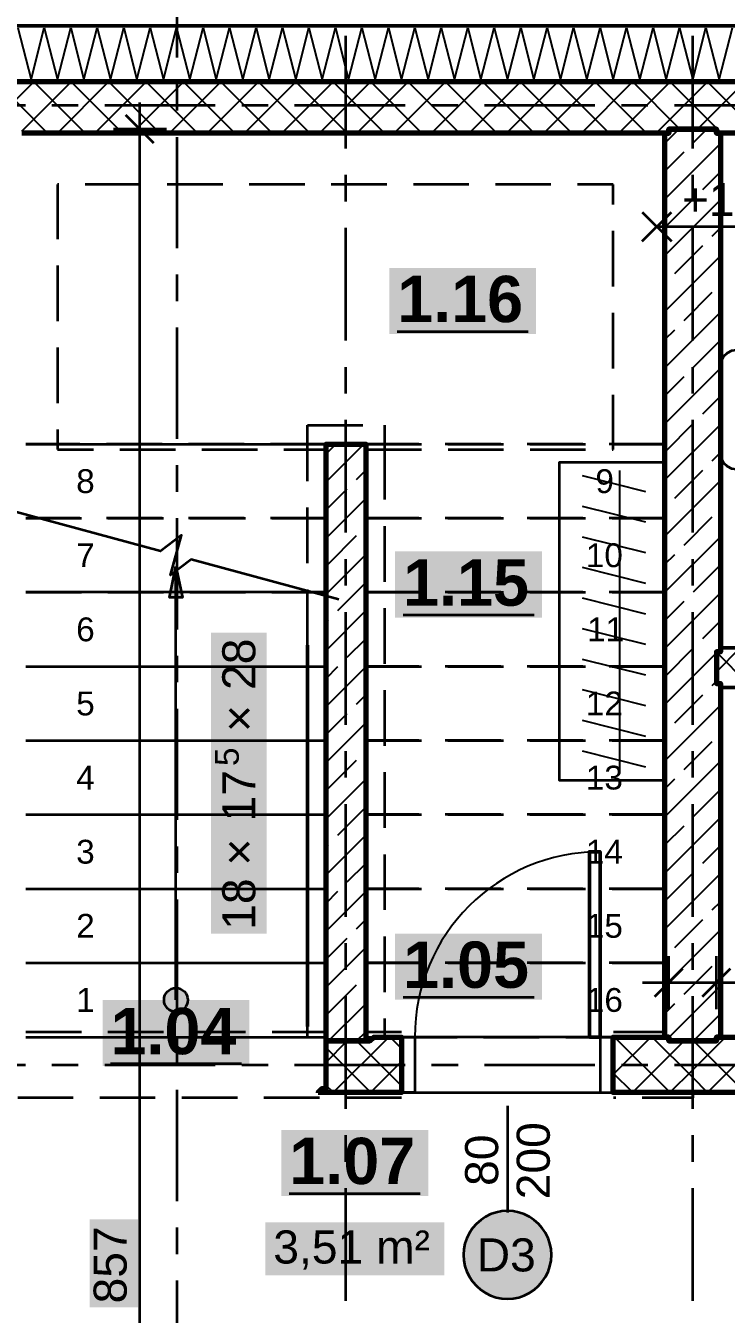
# Model space of a CAD drawing. Header units: metres. Extents: x -6.2 to 22.3, y -6.3 to 13.3.
# Drawn here: x 5.98 to 8.627, y 4.183 to 9.05 of the extents above; entities that cross this region are included whole.
import ezdxf

# ---------------------------------------------------------------- set-up
doc = ezdxf.new("R2010")
doc.units = ezdxf.units.M
for name, pattern in [('KRESKOWA', [5.25, 4.2, -1.05]), ('PUNKTOWA', [10.5, 8.4, -1.05, 0, -1.05]), ('PUNKTOWA_KROTKA', [6.3, 4.2, -1.05, 0, -1.05])]:
    doc.linetypes.add(name, pattern=pattern)
for name, color, linetype, lineweight in [('A-DRZWI', 3, 'Continuous', 35), ('A-KRESKOWANIE', 8, 'Continuous', 18), ('A-MASKA', 7, 'Continuous', 18), ('A-MEBLE', 8, 'Continuous', 18), ('A-NAD-CIECIEM', 8, 'KRESKOWA', 25), ('A-OPISY', 2, 'Continuous', 25), ('A-OSIE', 1, 'PUNKTOWA', 25), ('A-POMIESZCZENIA', 2, 'Continuous', 25), ('A-PRZEKROJE', 1, 'PUNKTOWA_KROTKA', 50), ('A-RZEDNE', 1, 'Continuous', 25), ('A-SANITARNE', 6, 'Continuous', 25), ('A-SCHODY', 6, 'Continuous', 25), ('A-SCIANY-DZIAL', 7, 'Continuous', 35), ('A-SCIANY-IZOL', 4, 'Continuous', 35), ('A-SCIANY-KONSTR', 7, 'Continuous', 50), ('A-WIDOK', 7, 'Continuous', 25), ('A-WYMIARY', 1, 'Continuous', 25)]:
    doc.layers.add(name, color=color, linetype=linetype, lineweight=lineweight)
doc.styles.add('PL_ARIAL', font='arial.ttf')
doc.styles.add('PL_ARIAL_B', font='arialbd.ttf')

msp = doc.modelspace()

# ---------------------------------------------------------------- hatches: boundary and pattern name
at = {"layer": 'A-MASKA', "true_color": 0xffffff}
for points in [[(6.89, 5.6199), (6.89, 6.7581), (6.68, 6.7581), (6.68, 5.6199)], [(6.4038, 4.2084), (6.4038, 4.5416), (6.2213, 4.5416), (6.2213, 4.2084)], [(6.4038, 4.2084), (6.4038, 4.5416), (6.2213, 4.5416), (6.2213, 4.2084)], [(6.4038, 4.2084), (6.4038, 4.5416), (6.2213, 4.5416), (6.2213, 4.2084)], [(6.4038, 4.2084), (6.4038, 4.5416), (6.2213, 4.5416), (6.2213, 4.2084)]]:
    msp.add_hatch(color=7, dxfattribs=at).paths.add_polyline_path(points)
at = {"layer": 'A-OPISY', "true_color": 0xffffff}
msp.add_hatch(color=7, dxfattribs=at).paths.add_polyline_path([(7.9661, 4.4069), (7.9647, 4.4286), (7.9605, 4.4499), (7.9535, 4.4705), (7.9439, 4.4899), (7.9318, 4.508), (7.9175, 4.5244), (7.9011, 4.5387), (7.8831, 4.5508), (7.8636, 4.5604), (7.843, 4.5674), (7.8217, 4.5716), (7.8, 4.573), (7.7783, 4.5716), (7.757, 4.5674), (7.7364, 4.5604), (7.7169, 4.5508), (7.6989, 4.5387), (7.6825, 4.5244), (7.6682, 4.508), (7.6561, 4.4899), (7.6465, 4.4705), (7.6395, 4.4499), (7.6353, 4.4286), (7.6339, 4.4069), (7.6353, 4.3852), (7.6395, 4.3639), (7.6465, 4.3433), (7.6561, 4.3238), (7.6682, 4.3058), (7.6825, 4.2894), (7.6989, 4.2751), (7.7169, 4.263), (7.7364, 4.2534), (7.757, 4.2464), (7.7783, 4.2422), (7.8, 4.2408), (7.8217, 4.2422), (7.843, 4.2464), (7.8636, 4.2534), (7.8831, 4.263), (7.9011, 4.2751), (7.9175, 4.2894), (7.9318, 4.3058), (7.9439, 4.3238), (7.9535, 4.3433), (7.9605, 4.3639), (7.9647, 4.3852)])
at = {"layer": 'A-POMIESZCZENIA', "true_color": 0xffffff}
for points in [[(7.3534, 7.8856), (7.9084, 7.8856), (7.9084, 8.1356), (7.3534, 8.1356)], [(7.3757, 6.8143), (7.9307, 6.8143), (7.9307, 7.0643), (7.3757, 7.0643)], [(7.3757, 5.3707), (7.9307, 5.3707), (7.9307, 5.6207), (7.3757, 5.6207)], [(6.27, 5.12), (6.825, 5.12), (6.825, 5.37), (6.27, 5.37)], [(6.9457, 4.6293), (7.5007, 4.6293), (7.5007, 4.8793), (6.9457, 4.8793)], [(6.8853, 4.3293), (7.5612, 4.3293), (7.5612, 4.5293), (6.8853, 4.5293)]]:
    msp.add_hatch(color=7, dxfattribs=at).paths.add_polyline_path(points)
at = {"layer": 'A-SCHODY', "true_color": 0x000000}
msp.add_hatch(color=7, dxfattribs=at).paths.add_polyline_path([(6.5475, 7.008), (6.5724, 6.8906), (6.5226, 6.8906)])
at = {"layer": 'A-SCHODY', "true_color": 0xffffff}
msp.add_hatch(color=7, dxfattribs=at).paths.add_polyline_path([(6.5925, 5.37), (6.5923, 5.3656), (6.5916, 5.3612), (6.5906, 5.3569), (6.5891, 5.3528), (6.5872, 5.3488), (6.5849, 5.345), (6.5823, 5.3415), (6.5793, 5.3382), (6.576, 5.3352), (6.5725, 5.3326), (6.5687, 5.3303), (6.5647, 5.3284), (6.5606, 5.3269), (6.5563, 5.3259), (6.5519, 5.3252), (6.5475, 5.325), (6.5431, 5.3252), (6.5387, 5.3259), (6.5344, 5.3269), (6.5303, 5.3284), (6.5263, 5.3303), (6.5225, 5.3326), (6.519, 5.3352), (6.5157, 5.3382), (6.5127, 5.3415), (6.5101, 5.345), (6.5078, 5.3488), (6.5059, 5.3528), (6.5044, 5.3569), (6.5034, 5.3612), (6.5027, 5.3656), (6.5025, 5.37), (6.5027, 5.3744), (6.5034, 5.3788), (6.5044, 5.3831), (6.5059, 5.3872), (6.5078, 5.3912), (6.5101, 5.395), (6.5127, 5.3985), (6.5157, 5.4018), (6.519, 5.4048), (6.5225, 5.4074), (6.5263, 5.4097), (6.5303, 5.4116), (6.5344, 5.4131), (6.5387, 5.4141), (6.5431, 5.4148), (6.5475, 5.415), (6.5519, 5.4148), (6.5563, 5.4141), (6.5606, 5.4131), (6.5647, 5.4116), (6.5687, 5.4097), (6.5725, 5.4074), (6.576, 5.4048), (6.5793, 5.4018), (6.5823, 5.3985), (6.5849, 5.395), (6.5872, 5.3912), (6.5891, 5.3872), (6.5906, 5.3831), (6.5916, 5.3788), (6.5923, 5.3744)])

# ---------------------------------------------------------------- linework, layer by layer
at = {"layer": 'A-DRZWI', "lineweight": 50, "ltscale": 0.05}
msp.add_lwpolyline([(8.15, 5.23), (8.15, 5.93), (8.11, 5.93), (8.11, 5.23)], close=True, dxfattribs=at)
at = {"layer": 'A-DRZWI', "lineweight": 35, "ltscale": 0.05}
for points in [[(7.4, 5.23), (7.45, 5.23), (7.45, 5.02), (7.4, 5.02)], [(8.2, 5.23), (8.15, 5.23), (8.15, 5.02), (8.2, 5.02)]]:
    msp.add_lwpolyline(points, close=True, dxfattribs=at)
at = {"layer": 'A-DRZWI', "lineweight": 25, "ltscale": 0.05}
msp.add_arc((8.15, 5.23), 0.7, -270, -180, dxfattribs=at)
at = {"layer": 'A-KRESKOWANIE', "lineweight": 25, "ltscale": 0.05}
for points in [[(5.95, 9.0425), (6, 8.8475), (6.05, 9.0425), (6.1, 8.8475), (6.15, 9.0425), (6.2, 8.8475), (6.25, 9.0425), (6.3, 8.8475), (6.35, 9.0425), (6.4, 8.8475), (6.45, 9.0425), (6.5, 8.8475), (6.55, 9.0425), (6.6, 8.8475), (6.65, 9.0425), (6.7, 8.8475), (6.75, 9.0425), (6.8, 8.8475), (6.85, 9.0425), (6.9, 8.8475), (6.95, 9.0425), (7, 8.8475), (7.05, 9.0425), (7.1, 8.8475), (7.15, 9.0425), (7.2, 8.8475), (7.25, 9.0425), (7.3, 8.8475), (7.35, 9.0425), (7.4, 8.8475), (7.45, 9.0425), (7.5, 8.8475), (7.55, 9.0425), (7.6, 8.8475), (7.65, 9.0425), (7.7, 8.8475), (7.75, 9.0425), (7.8, 8.8475), (7.85, 9.0425), (7.9, 8.8475), (7.95, 9.0425), (8, 8.8475), (8.05, 9.0425), (8.1, 8.8475), (8.15, 9.0425), (8.2, 8.8475), (8.25, 9.0425), (8.3, 8.8475), (8.35, 9.0425), (8.4, 8.8475), (8.45, 9.0425), (8.5, 8.8475), (8.55, 9.0425), (8.6, 8.8475), (8.65, 9.0425)], [(5.8316, 8.66), (6.0116, 8.84)], [(6.0628, 8.645), (5.8678, 8.84)], [(5.965, 8.652), (6.153, 8.84)], [(6.2042, 8.645), (6.0092, 8.84)], [(6.0994, 8.645), (6.2944, 8.84)], [(6.3457, 8.645), (6.1507, 8.84)], [(6.2408, 8.645), (6.4358, 8.84)], [(6.4871, 8.645), (6.2921, 8.84)], [(6.3823, 8.645), (6.5773, 8.84)], [(6.6285, 8.645), (6.4335, 8.84)], [(6.5237, 8.645), (6.7187, 8.84)], [(6.7699, 8.645), (6.5749, 8.84)], [(6.6651, 8.645), (6.8601, 8.84)], [(6.9113, 8.645), (6.7163, 8.84)], [(6.8065, 8.645), (7.0015, 8.84)], [(7.0528, 8.645), (6.8578, 8.84)], [(6.9479, 8.645), (7.1429, 8.84)], [(7.1942, 8.645), (6.9992, 8.84)], [(7.0894, 8.645), (7.2844, 8.84)], [(7.3356, 8.645), (7.1406, 8.84)], [(7.2308, 8.645), (7.4258, 8.84)], [(7.477, 8.645), (7.282, 8.84)], [(7.3722, 8.645), (7.5672, 8.84)], [(7.6185, 8.645), (7.4235, 8.84)], [(7.5136, 8.645), (7.7086, 8.84)], [(7.7599, 8.645), (7.5649, 8.84)], [(7.6551, 8.645), (7.8501, 8.84)], [(7.9013, 8.645), (7.7063, 8.84)], [(7.7965, 8.645), (7.9915, 8.84)], [(8.0427, 8.645), (7.8477, 8.84)], [(7.9379, 8.645), (8.1329, 8.84)], [(8.1841, 8.645), (7.9891, 8.84)], [(8.0793, 8.645), (8.2743, 8.84)], [(8.3256, 8.645), (8.1306, 8.84)], [(8.2207, 8.645), (8.4157, 8.84)], [(8.452, 8.66), (8.272, 8.84)], [(8.3622, 8.645), (8.5572, 8.84)], [(8.6084, 8.645), (8.4134, 8.84)], [(8.5186, 8.66), (8.6986, 8.84)], [(8.7498, 8.645), (8.5548, 8.84)], [(8.395, 8.6071), (8.4479, 8.66)], [(8.503, 8.609), (8.5539, 8.66)], [(8.395, 8.395), (8.605, 8.605)], [(8.395, 8.5011), (8.4676, 8.5737)], [(8.5383, 8.4322), (8.605, 8.4989)], [(8.395, 8.1829), (8.605, 8.3929)], [(8.3969, 8.2908), (8.503, 8.3969)], [(8.5737, 8.2555), (8.605, 8.2868)], [(8.395, 7.9707), (8.605, 8.1807)], [(8.4322, 8.1141), (8.5383, 8.2201)], [(8.395, 8.0768), (8.3969, 8.0787)], [(8.4676, 7.9373), (8.5737, 8.0433)], [(8.395, 7.7586), (8.605, 7.9686)], [(8.395, 7.8647), (8.4322, 7.9019)], [(8.503, 7.7605), (8.605, 7.8625)], [(8.395, 7.5465), (8.605, 7.7565)], [(8.395, 7.6525), (8.4676, 7.7251)], [(8.5383, 7.5837), (8.605, 7.6504)], [(8.3969, 7.4423), (8.503, 7.5484)], [(8.395, 7.3343), (8.605, 7.5443)], [(7.115, 7.3271), (7.2579, 7.47)], [(7.115, 7.4332), (7.1518, 7.47)], [(8.5737, 7.4069), (8.605, 7.4383)], [(7.2302, 7.3362), (7.265, 7.3711)], [(8.4322, 7.2655), (8.5383, 7.3716)], [(8.395, 7.1222), (8.605, 7.3322)], [(7.115, 7.2211), (7.1948, 7.3009)], [(7.115, 7.115), (7.265, 7.265)], [(8.395, 7.2283), (8.3969, 7.2302)], [(8.4676, 7.0887), (8.5737, 7.1948)], [(7.1241, 7.018), (7.2302, 7.1241)], [(8.395, 6.9101), (8.605, 7.1201)], [(7.115, 6.9029), (7.265, 7.0529)], [(8.395, 7.0161), (8.4322, 7.0534)], [(8.503, 6.912), (8.605, 7.014)], [(7.1595, 6.8413), (7.265, 6.9468)], [(8.395, 6.6979), (8.605, 6.9079)], [(8.395, 6.804), (8.4676, 6.8766)], [(7.115, 6.6907), (7.265, 6.8407)], [(7.115, 6.7968), (7.1241, 6.8059)], [(8.5383, 6.7352), (8.605, 6.8019)], [(7.1948, 6.6645), (7.265, 6.7347)], [(8.395, 6.4858), (8.59, 6.6808)], [(8.3969, 6.5938), (8.503, 6.6998)], [(8.59, 6.6101), (8.6799, 6.7)], [(8.71, 6.5635), (8.59, 6.6835)], [(8.5942, 6.685), (8.605, 6.6958)], [(7.115, 6.5847), (7.1595, 6.6291)], [(7.115, 6.4786), (7.265, 6.6286)], [(8.5737, 6.5584), (8.59, 6.5747)], [(7.2302, 6.4877), (7.265, 6.5225)], [(8.4322, 6.417), (8.5383, 6.5231)], [(8.395, 6.2737), (8.605, 6.4837)], [(7.115, 6.3725), (7.1948, 6.4523)], [(7.115, 6.2665), (7.265, 6.4165)], [(8.395, 6.3797), (8.3969, 6.3816)], [(8.4676, 6.2402), (8.5737, 6.3463)], [(7.1241, 6.1695), (7.2302, 6.2756)], [(8.395, 6.0615), (8.605, 6.2715)], [(7.115, 6.0543), (7.265, 6.2043)], [(8.395, 6.1676), (8.4322, 6.2049)], [(8.503, 6.0634), (8.605, 6.1655)], [(7.1595, 5.9927), (7.265, 6.0983)], [(8.395, 5.8494), (8.605, 6.0594)], [(7.115, 5.8422), (7.265, 5.9922)], [(8.395, 5.9555), (8.4676, 6.0281)], [(7.115, 5.9483), (7.1241, 5.9574)], [(8.5383, 5.8867), (8.605, 5.9533)], [(7.1948, 5.816), (7.265, 5.8861)], [(8.395, 5.6373), (8.605, 5.8473)], [(8.3969, 5.7452), (8.503, 5.8513)], [(7.115, 5.7361), (7.1595, 5.7806)], [(7.115, 5.6301), (7.265, 5.7801)], [(8.5737, 5.7099), (8.605, 5.7412)], [(7.2302, 5.6392), (7.265, 5.674)], [(8.4322, 5.5685), (8.5383, 5.6745)], [(7.115, 5.524), (7.1948, 5.6038)], [(8.395, 5.4252), (8.605, 5.6352)], [(7.115, 5.4179), (7.265, 5.5679)], [(8.395, 5.5312), (8.3969, 5.5331)], [(8.4676, 5.3917), (8.5737, 5.4978)], [(7.1241, 5.321), (7.2302, 5.427)], [(8.41, 5.228), (8.605, 5.423)], [(7.1242, 5.215), (7.265, 5.3558)], [(8.395, 5.3191), (8.4322, 5.3563)], [(8.503, 5.215), (8.605, 5.317)], [(7.115, 5.1351), (7.1949, 5.215)], [(7.1413, 5.02), (7.3513, 5.23)], [(7.4, 5.0451), (7.2301, 5.215)], [(7.2303, 5.215), (7.265, 5.2497)], [(7.4, 5.1865), (7.3565, 5.23)], [(8.2, 5.0887), (8.3413, 5.23)], [(8.415, 5.02), (8.205, 5.23)], [(8.2727, 5.02), (8.4677, 5.215)], [(8.5, 5.0765), (8.3465, 5.23)], [(8.5, 5.1059), (8.6241, 5.23)], [(8.6979, 5.02), (8.5029, 5.215)], [(8.5555, 5.02), (8.7655, 5.23)], [(7.2837, 5.02), (7.115, 5.1887)], [(7.2827, 5.02), (7.4, 5.1373)], [(8.2736, 5.02), (8.2, 5.0936)], [(8.4141, 5.02), (8.5, 5.1059)], [(8.5565, 5.02), (8.5, 5.0765)], [(7.1422, 5.02), (7.115, 5.0472)]]:
    msp.add_lwpolyline(points, dxfattribs=at)
at = {"layer": 'A-MEBLE', "lineweight": 35, "ltscale": 0.05}
msp.add_lwpolyline([(8.395, 6.2), (8.395, 7.4), (7.995, 7.4), (7.995, 6.2)], close=True, dxfattribs=at)
at = {"layer": 'A-MEBLE', "lineweight": 25, "ltscale": 0.05}
for points in [[(8.323, 7.29), (8.083, 7.35)], [(8.225, 6.23), (8.225, 7.37)], [(8.323, 7.1744), (8.083, 7.2344)], [(8.323, 7.0589), (8.083, 7.1189)], [(8.323, 6.9433), (8.083, 7.0033)], [(8.323, 6.8278), (8.083, 6.8878)], [(8.323, 6.7122), (8.083, 6.7722)], [(8.323, 6.5967), (8.083, 6.6567)], [(8.323, 6.4811), (8.083, 6.5411)], [(8.323, 6.3656), (8.083, 6.4256)], [(8.323, 6.25), (8.083, 6.31)]]:
    msp.add_lwpolyline(points, dxfattribs=at)
at = {"layer": 'A-NAD-CIECIEM', "linetype": 'KRESKOWA', "lineweight": 35, "ltscale": 0.05, "flags": 128}
for points in [[(7.2655, 7.45), (8.2, 7.45), (8.2, 8.45), (6.1, 8.45), (6.1, 7.45), (7.1145, 7.45)], [(5.9805, 5.25), (7.1145, 5.25)], [(7.2655, 5.25), (7.3995, 5.25)], [(8.2005, 5.25), (8.3945, 5.25)], [(8.5, 5.0195), (8.5, 5), (8.2005, 5)], [(7.3995, 5), (5.875, 5)]]:
    msp.add_lwpolyline(points, dxfattribs=at)
at = {"layer": 'A-OPISY', "lineweight": 35, "ltscale": 0.05}
msp.add_lwpolyline([(7.9661, 4.4069), (7.9647, 4.4286), (7.9605, 4.4499), (7.9535, 4.4705), (7.9439, 4.4899), (7.9318, 4.508), (7.9175, 4.5244), (7.9011, 4.5387), (7.8831, 4.5508), (7.8636, 4.5604), (7.843, 4.5674), (7.8217, 4.5716), (7.8, 4.573), (7.7783, 4.5716), (7.757, 4.5674), (7.7364, 4.5604), (7.7169, 4.5508), (7.6989, 4.5387), (7.6825, 4.5244), (7.6682, 4.508), (7.6561, 4.4899), (7.6465, 4.4705), (7.6395, 4.4499), (7.6353, 4.4286), (7.6339, 4.4069), (7.6353, 4.3852), (7.6395, 4.3639), (7.6465, 4.3433), (7.6561, 4.3238), (7.6682, 4.3058), (7.6825, 4.2894), (7.6989, 4.2751), (7.7169, 4.263), (7.7364, 4.2534), (7.757, 4.2464), (7.7783, 4.2422), (7.8, 4.2408), (7.8217, 4.2422), (7.843, 4.2464), (7.8636, 4.2534), (7.8831, 4.263), (7.9011, 4.2751), (7.9175, 4.2894), (7.9318, 4.3058), (7.9439, 4.3238), (7.9535, 4.3433), (7.9605, 4.3639), (7.9647, 4.3852)], close=True, dxfattribs=at)
at = {"layer": 'A-OSIE', "linetype": 'PUNKTOWA', "lineweight": 35, "ltscale": 0.050668, "flags": 128}
for points in [[(7.19, -5.2), (7.19, 12.25)], [(8.5, -5.2), (8.5, 12.25)]]:
    msp.add_lwpolyline(points, dxfattribs=at)
at = {"layer": 'A-OSIE', "linetype": 'PUNKTOWA', "lineweight": 35, "ltscale": 0.049691, "flags": 128}
for points in [[(-5.2, 8.75), (21.305, 8.75)], [(-5.2, 5.125), (21.305, 5.125)]]:
    msp.add_lwpolyline(points, dxfattribs=at)
at = {"layer": 'A-POMIESZCZENIA', "lineweight": 35, "ltscale": 0.05}
for points in [[(7.3834, 7.8956), (7.8784, 7.8956)], [(7.4057, 6.8243), (7.9007, 6.8243)], [(7.4057, 5.3807), (7.9007, 5.3807)], [(6.3, 5.13), (6.795, 5.13)], [(6.9757, 4.6393), (7.4707, 4.6393)]]:
    msp.add_lwpolyline(points, dxfattribs=at)
at = {"layer": 'A-PRZEKROJE', "linetype": 'PUNKTOWA', "lineweight": 35, "ltscale": 0.05, "flags": 128}
msp.add_lwpolyline([(6.5507, 12.95), (6.5507, -5.9)], dxfattribs=at)
at = {"layer": 'A-RZEDNE', "lineweight": 35, "ltscale": 0.05}
for points in [[(8.3094, 8.2366), (8.4194, 8.3466)], [(8.3094, 8.3466), (8.4194, 8.2366)], [(8.3644, 8.2916), (9.0802, 8.2916)]]:
    msp.add_lwpolyline(points, dxfattribs=at)
at = {"layer": 'A-SANITARNE', "lineweight": 35, "ltscale": 0.05}
msp.add_lwpolyline([(8.605, 7.435), (8.6079, 7.4165), (8.6165, 7.3997), (8.6297, 7.3865), (8.6465, 7.3779), (8.665, 7.375), (8.845, 7.375), (8.8635, 7.3779), (8.8803, 7.3865), (8.8935, 7.3997), (8.9021, 7.4165), (8.905, 7.435), (8.905, 7.765), (8.9021, 7.7835), (8.8935, 7.8003), (8.8803, 7.8135), (8.8635, 7.8221), (8.845, 7.825), (8.665, 7.825), (8.6465, 7.8221), (8.6297, 7.8135), (8.6165, 7.8003), (8.6079, 7.7835), (8.605, 7.765)], close=True, dxfattribs=at)
at = {"layer": 'A-SCHODY', "linetype": 'KRESKOWA', "lineweight": 35, "ltscale": 0.05, "flags": 128}
for points in [[(7.044, 7.47), (7.044, 7.541)], [(7.044, 7.541), (7.336, 7.541)], [(7.336, 7.541), (7.336, 7.47)], [(7.1149, 7.47), (5.9801, 7.47)], [(5.9801, 7.47), (7.1149, 7.47)], [(7.044, 6.71), (7.044, 7.47)], [(8.3949, 7.47), (7.2651, 7.47)], [(7.2651, 7.47), (8.3949, 7.47)], [(7.336, 7.47), (7.336, 5.2301)], [(7.1149, 7.19), (5.9801, 7.19)], [(5.9801, 7.19), (7.1149, 7.19)], [(7.2651, 7.19), (8.3949, 7.19)], [(8.3949, 7.19), (7.2651, 7.19)], [(5.9801, 6.91), (7.1149, 6.91)], [(7.2651, 6.91), (8.3949, 6.91)], [(8.3949, 6.91), (7.2651, 6.91)], [(7.2651, 6.63), (8.3949, 6.63)], [(8.3949, 6.63), (7.2651, 6.63)], [(7.2651, 6.35), (8.3949, 6.35)], [(8.3949, 6.35), (7.2651, 6.35)], [(7.2651, 6.07), (8.3949, 6.07)], [(8.3949, 6.07), (7.2651, 6.07)], [(7.2651, 5.79), (8.3949, 5.79)], [(8.3949, 5.79), (7.2651, 5.79)], [(7.2651, 5.51), (8.3949, 5.51)], [(8.3949, 5.51), (7.2651, 5.51)], [(7.2651, 5.23), (7.2949, 5.23)], [(7.4001, 5.23), (8.1999, 5.23)]]:
    msp.add_lwpolyline(points, dxfattribs=at)
at = {"layer": 'A-SCHODY', "lineweight": 35, "ltscale": 0.05}
for points in [[(7.1633, 6.8829), (6.6054, 7.0343), (6.5271, 6.9747), (6.5679, 7.1253), (6.4896, 7.0657), (5.9317, 7.2171)], [(6.5475, 5.37), (6.5475, 7.008)], [(7.1149, 6.91), (5.9801, 6.91)], [(5.9801, 6.63), (7.1149, 6.63)], [(5.9801, 6.35), (7.1149, 6.35)], [(5.9801, 6.07), (7.1149, 6.07)], [(5.9801, 5.79), (7.1149, 5.79)], [(5.9801, 5.51), (7.1149, 5.51)], [(7.044, 5.23), (7.044, 5.27)], [(5.9801, 5.23), (7.1149, 5.23)]]:
    msp.add_lwpolyline(points, dxfattribs=at)
msp.add_lwpolyline([(6.5475, 7.008), (6.5724, 6.8906), (6.5226, 6.8906)], close=True, dxfattribs=at)
at = {"layer": 'A-SCHODY', "lineweight": 50, "ltscale": 0.05}
msp.add_lwpolyline([(7.044, 5.27), (7.044, 6.71)], dxfattribs=at)
at = {"layer": 'A-SCHODY', "lineweight": 35, "ltscale": 0.05}
msp.add_circle((6.5475, 5.37), 0.045, dxfattribs=at)
at = {"layer": 'A-SCIANY-DZIAL', "lineweight": 50, "ltscale": 0.05}
msp.add_lwpolyline([(8.71, 6.55), (8.605, 6.55), (8.605, 6.55), (8.605, 6.55), (8.605, 6.55), (8.605, 6.565), (8.605, 6.565), (8.605, 6.565), (8.605, 6.565), (8.605, 6.565), (8.605, 6.565), (8.605, 6.565), (8.605, 6.565), (8.605, 6.565), (8.605, 6.565), (8.605, 6.565), (8.605, 6.565), (8.605, 6.565), (8.605, 6.565), (8.605, 6.565), (8.605, 6.565), (8.605, 6.565), (8.59, 6.565), (8.59, 6.565), (8.59, 6.565), (8.59, 6.565), (8.59, 6.565), (8.59, 6.685), (8.59, 6.685), (8.59, 6.685), (8.59, 6.685), (8.59, 6.685), (8.605, 6.685), (8.605, 6.685), (8.605, 6.685), (8.605, 6.685), (8.605, 6.685), (8.605, 6.685), (8.605, 6.685), (8.605, 6.685), (8.605, 6.685), (8.605, 6.685), (8.605, 6.685), (8.605, 6.685), (8.605, 6.685), (8.605, 6.685), (8.605, 6.685), (8.605, 6.685), (8.605, 6.685), (8.605, 6.7), (8.605, 6.7), (8.605, 6.7), (8.605, 6.7), (8.605, 6.7), (8.71, 6.7)], dxfattribs=at)
at = {"layer": 'A-SCIANY-IZOL', "lineweight": 50, "ltscale": 0.05}
msp.add_lwpolyline([(5.1, 8.84), (5.1, 8.84), (5.1, 9.05), (5.1, 9.05), (5.1, 9.05), (10.05, 9.05), (10.05, 9.05), (10.05, 9.05), (10.05, 8.84), (10.05, 8.84), (10.05, 8.84), (5.1, 8.84)], close=True, dxfattribs=at)
at = {"layer": 'A-SCIANY-KONSTR', "lineweight": 70, "ltscale": 0.05}
for points in [[(5.1, 8.84), (10.05, 8.84)], [(9.815, 8.645), (8.59, 8.645), (8.59, 8.645), (8.59, 8.645), (8.59, 8.645), (8.59, 8.645), (8.59, 8.66), (8.59, 8.66), (8.59, 8.66), (8.59, 8.66), (8.59, 8.66), (8.59, 8.66), (8.59, 8.66), (8.59, 8.66), (8.59, 8.66), (8.59, 8.66), (8.59, 8.66), (8.59, 8.66), (8.59, 8.66), (8.59, 8.66), (8.59, 8.66), (8.59, 8.66), (8.59, 8.66), (8.41, 8.66), (8.41, 8.66), (8.41, 8.66), (8.41, 8.66), (8.41, 8.66), (8.41, 8.66), (8.41, 8.66), (8.41, 8.66), (8.41, 8.66), (8.41, 8.66), (8.41, 8.66), (8.41, 8.66), (8.41, 8.66), (8.41, 8.66), (8.41, 8.66), (8.41, 8.66), (8.41, 8.66), (8.41, 8.645), (8.41, 8.645), (8.41, 8.645), (8.41, 8.645), (8.41, 8.645), (5.965, 8.645)], [(8.9, 5.02), (8.2, 5.02), (8.2, 5.02), (8.2, 5.02), (8.2, 5.02), (8.2, 5.035), (8.2, 5.035), (8.2, 5.23), (8.2, 5.23), (8.2, 5.23), (8.2, 5.23), (8.2, 5.23), (8.41, 5.23), (8.41, 5.23), (8.41, 5.23), (8.41, 5.23), (8.41, 5.23), (8.41, 5.215), (8.41, 5.215), (8.41, 5.215), (8.41, 5.215), (8.41, 5.215), (8.41, 5.215), (8.41, 5.215), (8.41, 5.215), (8.41, 5.215), (8.41, 5.215), (8.41, 5.215), (8.41, 5.215), (8.41, 5.215), (8.41, 5.215), (8.41, 5.215), (8.41, 5.215), (8.41, 5.215), (8.5, 5.215), (8.59, 5.215), (8.59, 5.215), (8.59, 5.215), (8.59, 5.215), (8.59, 5.215), (8.59, 5.215), (8.59, 5.215), (8.59, 5.215), (8.59, 5.215), (8.59, 5.215), (8.59, 5.215), (8.59, 5.215), (8.59, 5.215), (8.59, 5.215), (8.59, 5.215), (8.59, 5.215), (8.59, 5.215), (8.59, 5.23), (8.59, 5.23), (8.59, 5.23), (8.59, 5.23), (8.59, 5.23), (8.9, 5.23)]]:
    msp.add_lwpolyline(points, dxfattribs=at)
for points in [[(8.395, 8.645), (8.395, 8.645), (8.395, 8.645), (8.395, 8.645), (8.395, 8.645), (8.41, 8.645), (8.41, 8.645), (8.41, 8.645), (8.41, 8.645), (8.41, 8.645), (8.41, 8.645), (8.41, 8.645), (8.41, 8.645), (8.41, 8.645), (8.41, 8.645), (8.41, 8.645), (8.41, 8.645), (8.41, 8.645), (8.41, 8.645), (8.41, 8.645), (8.41, 8.645), (8.41, 8.645), (8.41, 8.66), (8.41, 8.66), (8.41, 8.66), (8.41, 8.66), (8.41, 8.66), (8.59, 8.66), (8.59, 8.66), (8.59, 8.66), (8.59, 8.66), (8.59, 8.66), (8.59, 8.645), (8.59, 8.645), (8.59, 8.645), (8.59, 8.645), (8.59, 8.645), (8.59, 8.645), (8.59, 8.645), (8.59, 8.645), (8.59, 8.645), (8.59, 8.645), (8.59, 8.645), (8.59, 8.645), (8.59, 8.645), (8.59, 8.645), (8.59, 8.645), (8.59, 8.645), (8.59, 8.645), (8.605, 8.645), (8.605, 8.645), (8.605, 8.645), (8.605, 8.645), (8.605, 8.645), (8.605, 6.685), (8.605, 6.685), (8.605, 6.685), (8.605, 6.685), (8.59, 6.685), (8.59, 6.685), (8.59, 6.685), (8.59, 6.685), (8.59, 6.685), (8.59, 6.685), (8.59, 6.685), (8.59, 6.685), (8.59, 6.685), (8.59, 6.685), (8.59, 6.685), (8.59, 6.685), (8.59, 6.685), (8.59, 6.685), (8.59, 6.685), (8.59, 6.685), (8.59, 6.685), (8.59, 6.565), (8.59, 6.565), (8.59, 6.565), (8.59, 6.565), (8.59, 6.565), (8.59, 6.565), (8.59, 6.565), (8.59, 6.565), (8.59, 6.565), (8.59, 6.565), (8.59, 6.565), (8.59, 6.565), (8.59, 6.565), (8.59, 6.565), (8.59, 6.565), (8.59, 6.565), (8.59, 6.565), (8.605, 6.565), (8.605, 6.565), (8.605, 6.565), (8.605, 6.565), (8.605, 5.23), (8.605, 5.23), (8.605, 5.23), (8.605, 5.23), (8.59, 5.23), (8.59, 5.23), (8.59, 5.23), (8.59, 5.23), (8.59, 5.23), (8.59, 5.23), (8.59, 5.23), (8.59, 5.23), (8.59, 5.23), (8.59, 5.23), (8.59, 5.23), (8.59, 5.23), (8.59, 5.23), (8.59, 5.23), (8.59, 5.23), (8.59, 5.23), (8.59, 5.23), (8.59, 5.215), (8.59, 5.215), (8.59, 5.215), (8.59, 5.215), (8.59, 5.215), (8.41, 5.215), (8.41, 5.215), (8.41, 5.215), (8.41, 5.215), (8.41, 5.215), (8.41, 5.23), (8.41, 5.23), (8.41, 5.23), (8.41, 5.23), (8.41, 5.23), (8.41, 5.23), (8.41, 5.23), (8.41, 5.23), (8.41, 5.23), (8.41, 5.23), (8.41, 5.23), (8.41, 5.23), (8.41, 5.23), (8.41, 5.23), (8.41, 5.23), (8.41, 5.23), (8.41, 5.23), (8.395, 5.23), (8.395, 5.23), (8.395, 5.23), (8.395, 5.23), (8.395, 5.23)], [(7.115, 5.215), (7.115, 5.215), (7.115, 7.47), (7.115, 7.47), (7.115, 7.47), (7.265, 7.47), (7.265, 7.47), (7.265, 7.47), (7.265, 5.215), (7.265, 5.215), (7.265, 5.215), (7.115, 5.215)], [(7.085, 5.02), (7.085, 5.02), (7.085, 5.02), (7.1, 5.035), (7.1, 5.035), (7.1, 5.035), (7.115, 5.035), (7.115, 5.035), (7.115, 5.035), (7.115, 5.035), (7.115, 5.035), (7.115, 5.035), (7.115, 5.035), (7.115, 5.035), (7.115, 5.035), (7.115, 5.035), (7.115, 5.035), (7.115, 5.035), (7.115, 5.035), (7.115, 5.035), (7.115, 5.035), (7.115, 5.035), (7.115, 5.035), (7.115, 5.215), (7.115, 5.215), (7.115, 5.215), (7.115, 5.215), (7.115, 5.215), (7.28, 5.215), (7.28, 5.215), (7.28, 5.215), (7.28, 5.215), (7.28, 5.215), (7.28, 5.215), (7.28, 5.215), (7.28, 5.215), (7.28, 5.215), (7.295, 5.23), (7.295, 5.23), (7.295, 5.23), (7.295, 5.23), (7.295, 5.23), (7.4, 5.23), (7.4, 5.23), (7.4, 5.23), (7.4, 5.23), (7.4, 5.23), (7.4, 5.02), (7.4, 5.02), (7.4, 5.02), (7.085, 5.02)]]:
    msp.add_lwpolyline(points, close=True, dxfattribs=at)
at = {"layer": 'A-WIDOK', "lineweight": 35, "ltscale": 0.05}
for points in [[(5.9805, 7.47), (7.1145, 7.47)], [(7.2655, 5.23), (7.2943, 5.23)], [(8.1995, 5.23), (7.4005, 5.23)], [(7.4005, 5.02), (8.1995, 5.02)]]:
    msp.add_lwpolyline(points, dxfattribs=at)
at = {"layer": 'A-WYMIARY', "lineweight": 35, "ltscale": 0.05}
for points in [[(6.4643, 8.607), (6.3583, 8.713)], [(6.4643, 8.607), (6.3583, 8.713)], [(6.4643, 8.607), (6.3583, 8.713)], [(6.4643, 8.607), (6.3583, 8.713)], [(6.4113, -0.01), (6.4113, 8.76)], [(6.4113, -0.01), (6.4113, 8.76)], [(6.4113, -0.01), (6.4113, 8.76)], [(6.4113, -0.01), (6.4113, 8.76)], [(6.5113, 8.66), (6.3113, 8.66)], [(6.5113, 8.66), (6.3113, 8.66)], [(6.5113, 8.66), (6.3113, 8.66)], [(6.5113, 8.66), (6.3113, 8.66)], [(8.41, 5.3355), (8.41, 5.5355)], [(8.59, 5.3355), (8.59, 5.5355)], [(8.357, 5.3825), (8.463, 5.4885)], [(8.537, 5.3825), (8.643, 5.4885)], [(8.31, 5.4355), (12.01, 5.4355)], [(7.8, 4.97), (7.8, 4.5669)]]:
    msp.add_lwpolyline(points, dxfattribs=at)

# ---------------------------------------------------------------- texts
at = {"layer": 'A-OPISY', "style": 'PL_ARIAL'}
msp.add_text('D3', height=0.125, dxfattribs=at).set_placement((7.6839, 4.3444))
at = {"layer": 'A-POMIESZCZENIA'}
for s, height, style, p in [('1.16', 0.175, 'PL_ARIAL_B', (7.3834, 7.9306)), ('1.15', 0.175, 'PL_ARIAL_B', (7.4057, 6.8593)), ('1.05', 0.175, 'PL_ARIAL_B', (7.4057, 5.4157)), ('1.04', 0.175, 'PL_ARIAL_B', (6.3, 5.165)), ('1.07', 0.175, 'PL_ARIAL_B', (6.9757, 4.6743)), ('3,51 m²', 0.125, 'PL_ARIAL', (6.9153, 4.3743))]:
    msp.add_text(s, height=height, dxfattribs=dict(at, style=style)).set_placement(p)
at = {"layer": 'A-RZEDNE', "style": 'PL_ARIAL'}
msp.add_text('+1,575', height=0.125, dxfattribs=at).set_placement((8.4594, 8.3316))
at = {"layer": 'A-SCHODY', "style": 'PL_ARIAL'}
for s, p in [('8', (6.1706, 7.285)), ('9', (8.1326, 7.285)), ('7', (6.1706, 7.005)), ('10', (8.0963, 7.005)), ('6', (6.1706, 6.725)), ('11', (8.1011, 6.725)), ('5', (6.1706, 6.445)), ('12', (8.0963, 6.445)), ('4', (6.1706, 6.165)), ('13', (8.0963, 6.165)), ('3', (6.1706, 5.885)), ('14', (8.0963, 5.885)), ('2', (6.1706, 5.605)), ('15', (8.0963, 5.605)), ('1', (6.1706, 5.325)), ('16', (8.0963, 5.325))]:
    msp.add_text(s, height=0.09, dxfattribs=at).set_placement(p)
for s, height, p in [('28', 0.125, (6.8475, 6.541)), (' × ', 0.125, (6.8475, 6.3339)), ('5', 0.09, (6.785, 6.2537)), ('17', 0.125, (6.8475, 6.0441)), ('18 × ', 0.125, (6.8475, 5.6349))]:
    msp.add_text(s, height=height, rotation=90, dxfattribs=at).set_placement(p)
at = {"layer": 'A-WYMIARY', "style": 'PL_ARIAL'}
for s, p in [('200', (7.96, 4.6169)), ('80', (7.765, 4.6674)), ('857', (6.3613, 4.2234)), ('857', (6.3613, 4.2234)), ('857', (6.3613, 4.2234)), ('857', (6.3613, 4.2234))]:
    msp.add_text(s, height=0.125, rotation=90, dxfattribs=at).set_placement(p)

doc.saveas('drawing.dxf')
